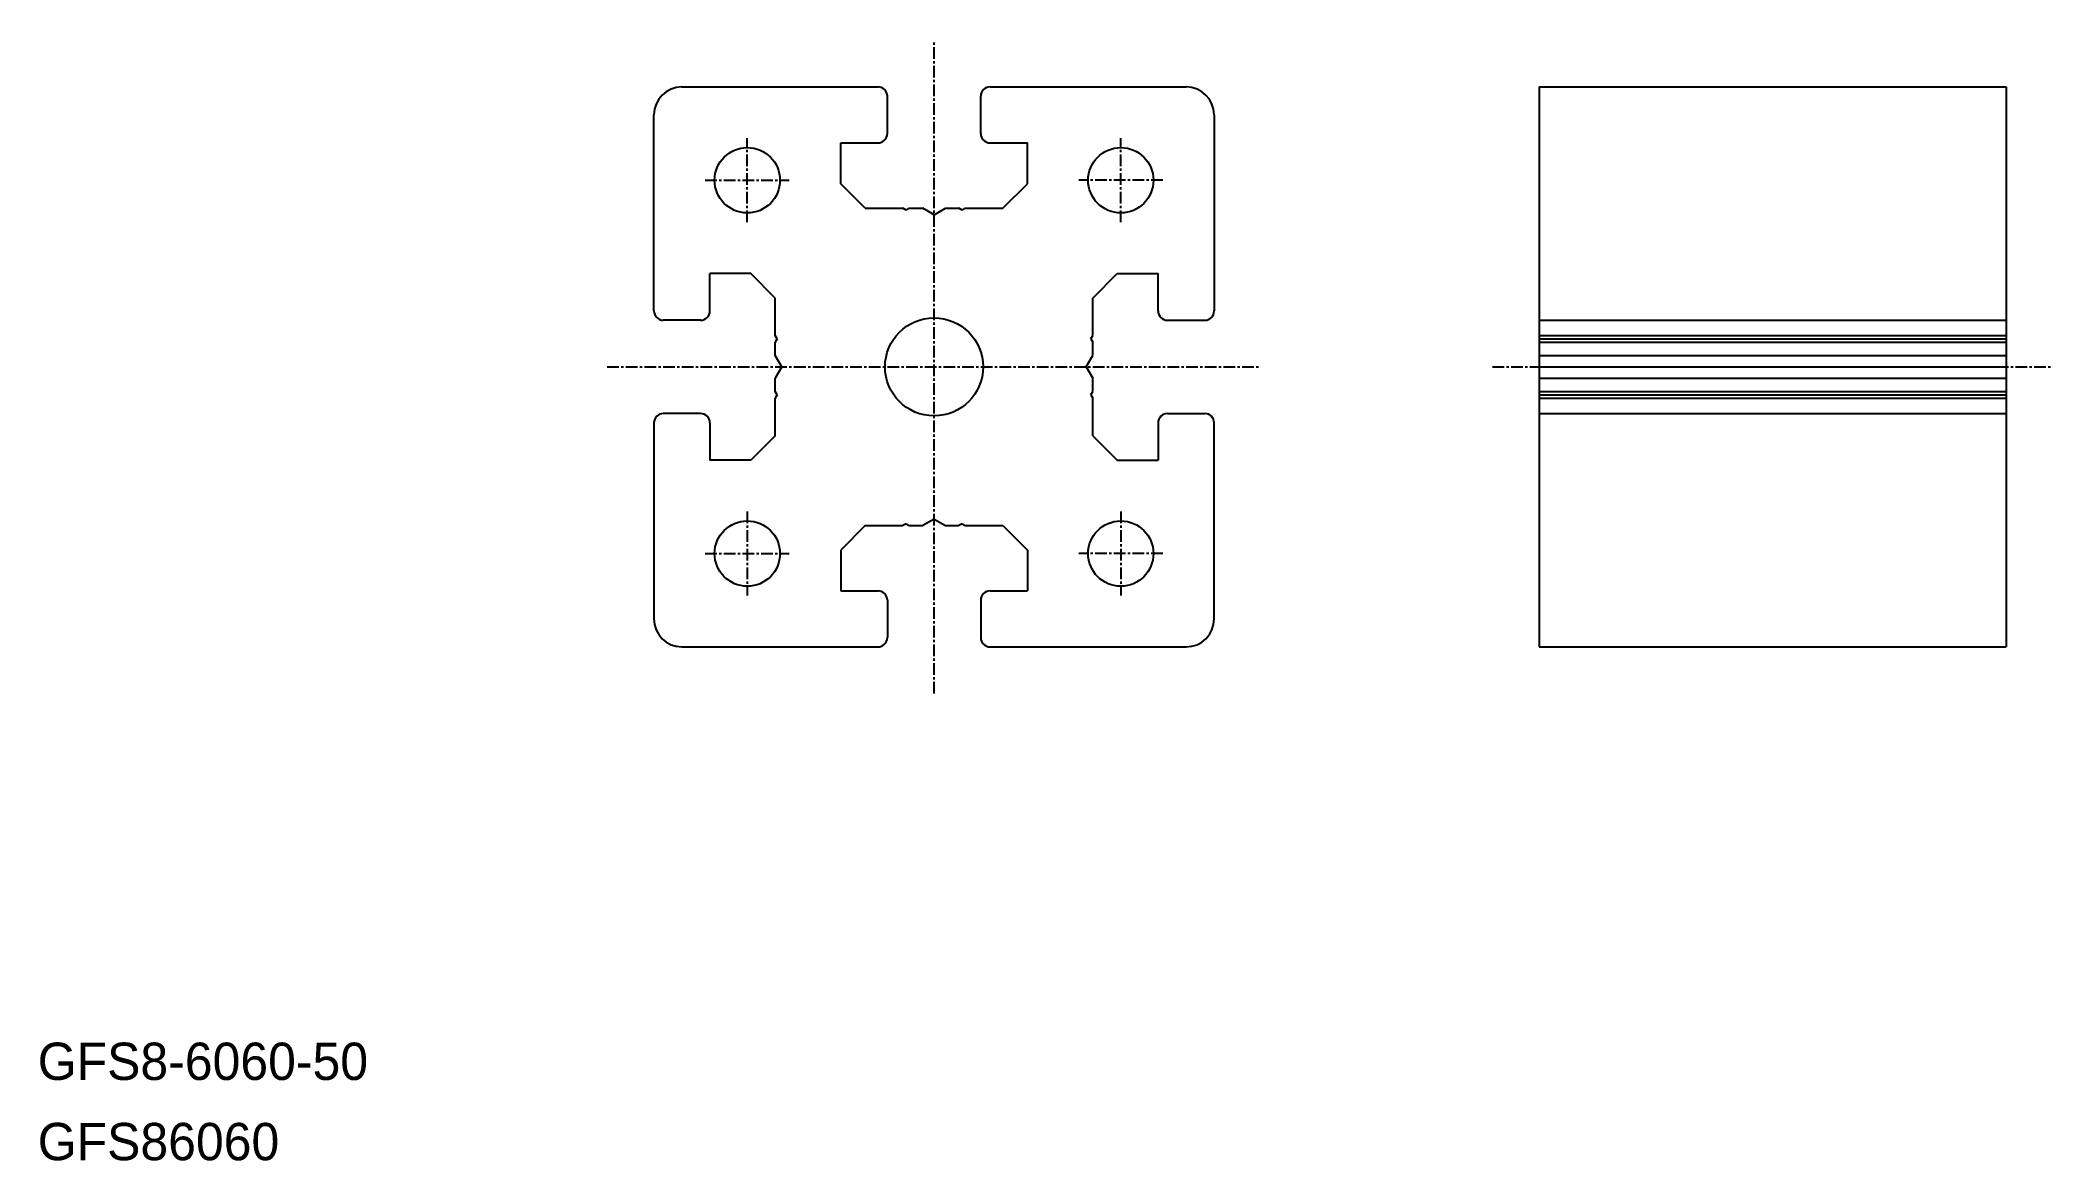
# Model space of a CAD drawing. Extents: x 0 to 216, y 0 to 120.
import ezdxf

# ---------------------------------------------------------------- set-up
doc = ezdxf.new("R2010")
doc.units = 0
doc.linetypes.add('CENTER', pattern=[2, 1.25, -0.25, 0.25, -0.25])
doc.layers.get('0').update_dxf_attribs({"linetype": 'CONTINUOUS'})
doc.layers.add('CENTER', color=1, linetype='CENTER')

msp = doc.modelspace()

# ---------------------------------------------------------------- linework, layer by layer
at = {"color": 7, "linetype": 'CONTINUOUS'}
for p, q in [((69, 115), (90, 115)), ((102, 115), (123, 115)), ((160.82, 115), (210.82, 115)), ((160.82, 115), (160.82, 55)), ((210.82, 115), (210.82, 55)), ((91, 110), (91, 114)), ((101, 110), (101, 114)), ((66, 91), (66, 112)), ((126, 112), (126, 91)), ((86, 109), (90, 109)), ((86, 104.62), (86, 109)), ((102, 109), (106, 109)), ((106, 104.62), (106, 109)), ((88.62, 102), (86, 104.62)), ((103.38, 102), (106, 104.62)), ((88.62, 102), (92.65, 102)), ((93, 101.8), (92.65, 102)), ((93, 101.8), (93.35, 102)), ((93.35, 102), (94.79, 102)), ((96, 101.3), (94.79, 102)), ((96, 101.3), (97.21, 102)), ((97.21, 102), (98.65, 102)), ((99, 101.8), (98.65, 102)), ((99, 101.8), (99.35, 102)), ((99.35, 102), (103.38, 102)), ((72, 91), (72, 95)), ((76.38, 95), (72, 95)), ((79, 92.38), (76.38, 95)), ((113, 92.38), (115.62, 95)), ((115.62, 95), (120, 95)), ((120, 91), (120, 95)), ((79, 88.35), (79, 92.38)), ((113, 88.35), (113, 92.38)), ((71, 90), (67, 90)), ((121, 90), (125, 90)), ((160.82, 90), (210.82, 90)), ((79.2, 88), (79, 88.35)), ((79.2, 88), (79, 87.65)), ((79, 86.21), (79, 87.65)), ((112.8, 88), (113, 88.35)), ((112.8, 88), (113, 87.65)), ((113, 86.21), (113, 87.65)), ((160.82, 88.35), (210.82, 88.35)), ((160.82, 88), (210.82, 88)), ((160.82, 87.65), (210.82, 87.65)), ((79.7, 85), (79, 86.21)), ((79.7, 85), (79, 83.79)), ((112.3, 85), (113, 86.21)), ((112.3, 85), (113, 83.79)), ((160.82, 86.21), (210.82, 86.21)), ((160.82, 85), (210.82, 85)), ((79, 82.35), (79, 83.79)), ((79.2, 82), (79, 82.35)), ((79.2, 82), (79, 81.65)), ((112.8, 82), (113, 82.35)), ((112.8, 82), (113, 81.65)), ((113, 82.35), (113, 83.79)), ((160.82, 83.79), (210.82, 83.79)), ((160.82, 82.35), (210.82, 82.35)), ((160.82, 82), (210.82, 82)), ((71, 80), (67, 80)), ((79, 77.62), (79, 81.65)), ((113, 77.62), (113, 81.65)), ((121, 80), (125, 80)), ((160.82, 81.65), (210.82, 81.65)), ((160.82, 80), (210.82, 80)), ((66, 79), (66, 58)), ((72, 79), (72, 75)), ((79, 77.62), (76.38, 75)), ((113, 77.62), (115.62, 75)), ((120, 79), (120, 75)), ((126, 58), (126, 79)), ((76.38, 75), (72, 75)), ((115.62, 75), (120, 75)), ((88.62, 68), (86, 65.38)), ((88.62, 68), (92.65, 68)), ((93, 68.2), (92.65, 68)), ((93, 68.2), (93.35, 68)), ((93.35, 68), (94.79, 68)), ((96, 68.7), (94.79, 68)), ((96, 68.7), (97.21, 68)), ((97.21, 68), (98.65, 68)), ((99, 68.2), (98.65, 68)), ((99, 68.2), (99.35, 68)), ((99.35, 68), (103.38, 68)), ((103.38, 68), (106, 65.38)), ((86, 65.38), (86, 61)), ((106, 65.38), (106, 61)), ((86, 61), (90, 61)), ((102, 61), (106, 61)), ((91, 60), (91, 56)), ((101, 60), (101, 56)), ((69, 55), (90, 55)), ((102, 55), (123, 55)), ((160.82, 55), (210.82, 55))]:
    msp.add_line(p, q, dxfattribs=at)
for centre, radius in [((76, 105), 3.5), ((116, 105), 3.5), ((96, 85), 5.25), ((76, 65), 3.5), ((116, 65), 3.5)]:
    msp.add_circle(centre, radius, dxfattribs=at)
for centre, radius, start, end in [((69, 112), 3, 90, 180), ((90, 114), 1, 0, 90), ((102, 114), 1, 90, 180), ((123, 112), 3, 0, 90), ((90, 110), 1, 270, 0), ((102, 110), 1, 180, 270), ((67, 91), 1, 180, 270), ((71, 91), 1, 270, 0), ((121, 91), 1, 180, 270), ((125, 91), 1, 270, 0), ((67, 79), 1, 90, 180), ((71, 79), 1, 0, 90), ((121, 79), 1, 90, 180), ((125, 79), 1, 0, 90), ((90, 60), 1, 0, 90), ((102, 60), 1, 90, 180), ((69, 58), 3, 180, 270), ((123, 58), 3, 270, 0), ((90, 56), 1, 270, 0), ((102, 56), 1, 180, 270)]:
    msp.add_arc(centre, radius, start, end, dxfattribs=at)
at = {"layer": 'CENTER', "color": 1, "linetype": 'CENTER'}
for p, q in [((96, 50), (96, 120)), ((76, 100.5), (76, 109.5)), ((116, 100.5), (116, 109.5)), ((71.5, 105), (80.5, 105)), ((120.5, 105), (111.5, 105)), ((61, 85), (131, 85)), ((155.82, 85), (215.82, 85)), ((76, 69.5), (76, 60.5)), ((116, 69.5), (116, 60.5)), ((71.5, 65), (80.5, 65)), ((120.5, 65), (111.5, 65))]:
    msp.add_line(p, q, dxfattribs=at)

# ---------------------------------------------------------------- texts
at = {"color": 7, "linetype": 'CONTINUOUS'}
for s, p in [('GFS8-6060-50', (0, 8.6)), ('GFS86060', (0, 0))]:
    msp.add_text(s, height=4, dxfattribs=at).set_placement(p)

doc.saveas('drawing.dxf')
